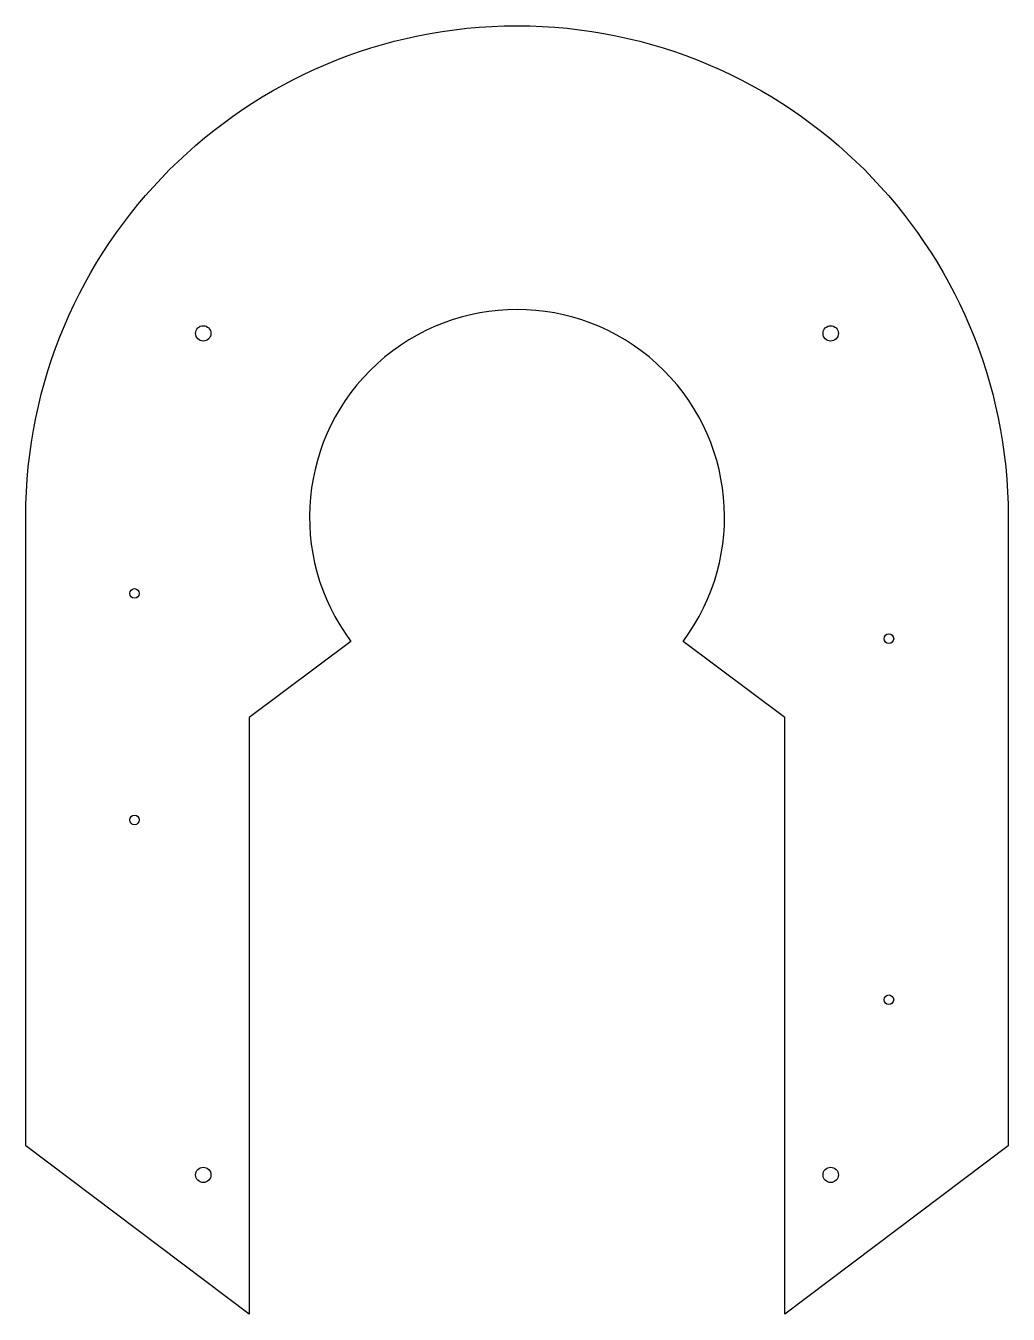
# Model space of a CAD drawing. Header units: millimetres. Extents: x -102 to 102, y -252 to 16.
import ezdxf

# ---------------------------------------------------------------- set-up
doc = ezdxf.new("R2010")
doc.units = ezdxf.units.MM
doc.header["$MEASUREMENT"] = 0

msp = doc.modelspace()

# ---------------------------------------------------------------- linework, layer by layer
msp.add_lwpolyline([(-101.93, -216.58), (-101.93, -86.08, -1), (101.93, -86.08), (101.93, -216.58), (55.57, -251.51), (55.57, -127.69), (34.47, -111.89, 1.998057), (-34.46, -111.89), (-55.57, -127.69), (-55.57, -251.51)], format="xyb", close=True)
for centre, radius in [((-65.09, -47.98), 1.59), ((65.09, -47.98), 1.59), ((-79.37, -101.95), 1), ((77.16, -111.33), 1), ((-79.37, -148.94), 1), ((77.16, -186.26), 1), ((-65.09, -222.6), 1.59), ((65.09, -222.6), 1.59)]:
    msp.add_circle(centre, radius)

doc.saveas('drawing.dxf')
